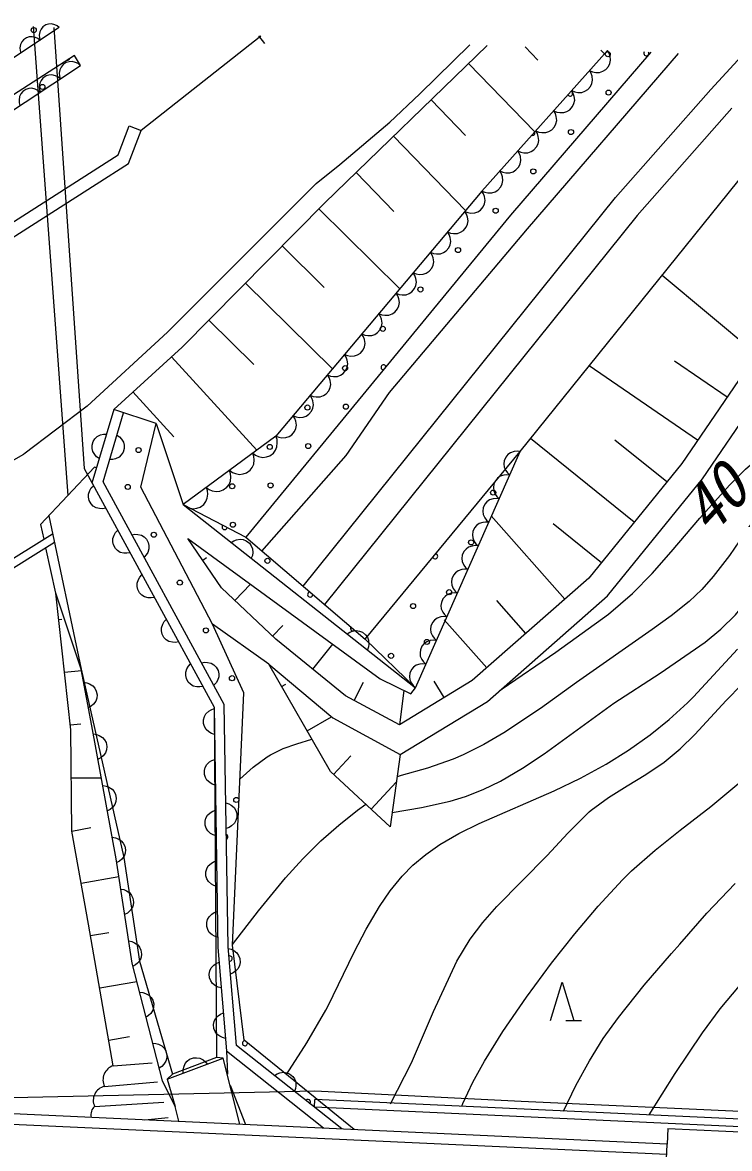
# Model space of a CAD drawing. Units: millimetres, scale not verified. Extents: x 40000 to 680000, y 20000 to 380000.
# Drawn here: x 346486 to 374010, y 292494 to 336356 of the extents above; entities that cross this region are included whole.
import ezdxf
from ezdxf.enums import TextEntityAlignment as Align

# ---------------------------------------------------------------- set-up
doc = ezdxf.new("R2010")
doc.units = ezdxf.units.MM
doc.header["$LTSCALE"] = 1000
for name, color, linetype, lineweight in [('M-BGD', 7, 'Continuous', 25), ('M-BMK-ROW', 30, 'Continuous', 25), ('M-STR-STR1', 1, 'Continuous', 25)]:
    doc.layers.add(name, color=color, linetype=linetype, lineweight=lineweight)
doc.styles.add('ＭＳ ゴシック', font='')
doc.styles.get('ＭＳ ゴシック').set_extended_font_data('MS Gothic')

# ---------------------------------------------------------------- blocks, each defined once
blk = doc.blocks.new('BUHIN26')
at = {"color": 7, "linetype": 'Continuous', "lineweight": 25}
blk.add_lwpolyline([(464, 187), (470, 65), (450, -48), (403, -185), (324, -282), (228, -358), (84, -416), (-38, -428), (-163, -413), (-294, -347), (-386, -279), (-464, -187)], dxfattribs=at)
blk = doc.blocks.new('BUHIN27')
at = {"color": 7, "linetype": 'Continuous', "lineweight": 25}
blk.add_lwpolyline([(480, 140), (474, 18), (443, -92), (383, -225), (294, -313), (191, -379), (42, -423), (-80, -422), (-203, -395), (-327, -316), (-412, -240), (-480, -140)], dxfattribs=at)
blk = doc.blocks.new('BUHIN28')
at = {"color": 7, "linetype": 'Continuous', "lineweight": 25}
blk.add_lwpolyline([(477, 151), (473, 29), (445, -82), (388, -215), (301, -306), (200, -375), (52, -421), (-70, -424), (-193, -400), (-320, -324), (-406, -249), (-477, -151)], dxfattribs=at)
blk = doc.blocks.new('BUHIN33')
at = {"color": 7, "linetype": 'Continuous', "lineweight": 25}
blk.add_lwpolyline([(-404, -294), (-440, -178), (-448, -64), (-436, 81), (-383, 194), (-308, 292), (-183, 383), (-68, 424), (57, 440), (200, 409), (306, 365), (404, 294)], dxfattribs=at)
blk = doc.blocks.new('BUHIN34')
at = {"color": 7, "linetype": 'Continuous', "lineweight": 25}
blk.add_lwpolyline([(-495, -73), (-472, 47), (-427, 152), (-349, 275), (-249, 350), (-137, 402), (16, 424), (137, 407), (255, 363), (367, 269), (441, 181), (495, 73)], dxfattribs=at)
blk = doc.blocks.new('BUHIN35')
at = {"color": 7, "linetype": 'Continuous', "lineweight": 25}
blk.add_lwpolyline([(-488, -107), (-474, 14), (-436, 122), (-367, 250), (-272, 332), (-165, 391), (-14, 424), (109, 415), (229, 380), (348, 294), (427, 211), (488, 107)], dxfattribs=at)
blk = doc.blocks.new('BUHIN39')
at = {"color": 7, "linetype": 'Continuous', "lineweight": 25}
blk.add_lwpolyline([(404, 294), (440, 178), (448, 64), (436, -81), (383, -194), (308, -292), (183, -383), (68, -424), (-57, -440), (-200, -409), (-306, -365), (-404, -294)], dxfattribs=at)
blk = doc.blocks.new('BUHIN41')
at = {"color": 7, "linetype": 'Continuous', "lineweight": 25}
blk.add_lwpolyline([(256, 430), (334, 336), (387, 235), (433, 97), (428, -28), (398, -147), (319, -280), (229, -363), (121, -427), (-23, -455), (-138, -456), (-256, -430)], dxfattribs=at)
blk = doc.blocks.new('BUHIN121')
at = {"color": 7, "linetype": 'Continuous', "lineweight": 25}
blk.add_lwpolyline([(310, -354), (368, -257), (400, -154), (418, -17), (392, 99), (346, 205), (250, 315), (150, 375), (40, 416), (-99, 417), (-203, 397), (-310, 354)], dxfattribs=at)
blk = doc.blocks.new('BUHIN139')
at = {"color": 7, "linetype": 'Continuous', "lineweight": 25}
blk.add_lwpolyline([(295, -339), (351, -246), (382, -148), (399, -17), (375, 94), (331, 195), (239, 301), (145, 358), (39, 397), (-93, 399), (-194, 380), (-295, 339)], dxfattribs=at)
blk = doc.blocks.new('BUHIN169')
at = {"color": 7, "linetype": 'Continuous', "lineweight": 25}
blk.add_lwpolyline([(483, -142), (479, -21), (449, 91), (386, 225), (297, 314), (194, 384), (45, 428), (-79, 425), (-203, 398), (-328, 320), (-411, 242), (-483, 142)], dxfattribs=at)
blk = doc.blocks.new('BUHIN170')
at = {"color": 7, "linetype": 'Continuous', "lineweight": 25}
blk.add_lwpolyline([(-389, 405), (-453, 285), (-485, 160), (-498, -4), (-461, -140), (-400, -264), (-279, -390), (-158, -456), (-23, -498), (142, -491), (265, -462), (389, -405)], dxfattribs=at)
blk = doc.blocks.new('BUHIN171')
at = {"color": 7, "linetype": 'Continuous', "lineweight": 25}
blk.add_lwpolyline([(-438, 279), (-469, 158), (-471, 39), (-447, -112), (-385, -226), (-303, -325), (-167, -411), (-43, -444), (87, -453), (234, -411), (339, -358), (438, -279)], dxfattribs=at)
blk = doc.blocks.new('BUHIN172')
at = {"color": 7, "linetype": 'Continuous', "lineweight": 25}
blk.add_lwpolyline([(-433, 296), (-469, 174), (-474, 54), (-455, -99), (-395, -216), (-315, -318), (-181, -410), (-57, -447), (74, -460), (223, -422), (331, -372), (433, -296)], dxfattribs=at)
blk = doc.blocks.new('BUHIN240')
at = {"color": 7, "linetype": 'Continuous', "lineweight": 25}
blk.add_line((-721, -242), (-643, -837), dxfattribs=at)
blk.add_lwpolyline([(-800, 356), (744, 98), (-680, -551)], dxfattribs=at)

msp = doc.modelspace()

# ---------------------------------------------------------------- linework, layer by layer
at = {"layer": 'M-BGD'}
for p, q in [((347918, 336157), (345668, 334666)), ((346899, 336199), (348251, 317932)), ((347700, 336166), (348882, 318979)), ((355762, 335830), (351103, 332153)), ((355924, 335542), (355688, 335833)), ((358251, 329336), (364582, 335463)), ((361948, 333578), (363898, 335492)), ((369265, 335268), (364373, 329791)), ((370946, 335198), (365486, 328850)), ((366056, 335402), (366549, 334892)), ((366146, 328314), (372029, 335153)), ((369002, 335279), (369144, 335133)), ((348504, 335072), (342970, 331506)), ((343252, 331034), (348737, 334685)), ((348737, 334685), (348504, 335072)), ((363852, 334757), (366429, 332094)), ((373287, 333751), (374480, 335051)), ((360773, 332460), (361948, 333578)), ((369578, 329545), (373287, 333751)), ((362392, 333343), (363732, 331959)), ((374105, 333015), (370420, 328836)), ((358845, 330829), (360792, 332478)), ((350203, 331201), (350636, 332332)), ((350611, 330868), (351103, 332153)), ((350636, 332332), (351103, 332153)), ((360931, 331930), (363735, 329033)), ((345311, 328077), (350203, 331201)), ((345568, 327648), (350611, 330868)), ((357924, 330090), (358845, 330829)), ((359471, 330517), (360946, 328993)), ((365862, 319647), (374665, 330561)), ((357924, 330090), (352136, 324287)), ((364373, 329791), (356353, 320244)), ((357410, 314397), (369578, 329545)), ((352705, 323715), (358251, 329336)), ((358016, 329098), (361174, 325983)), ((365486, 328850), (355179, 316302)), ((370420, 328836), (358246, 313682)), ((360772, 321943), (366146, 328314)), ((356589, 327652), (358226, 326037)), ((375150, 323360), (371386, 326495)), ((355162, 326205), (358551, 322861)), ((353735, 324758), (355487, 323029)), ((352136, 324287), (349008, 321410)), ((350036, 321277), (352705, 323715)), ((352287, 323333), (355609, 319695)), ((372771, 320089), (368549, 322977)), ((373914, 321760), (371869, 323159)), ((374361, 322413), (372151, 319183)), ((350786, 321963), (352376, 320222)), ((359081, 319487), (360772, 321943)), ((372954, 318585), (375160, 321810)), ((349008, 321410), (346541, 319540)), ((350036, 321277), (349190, 318413)), ((349621, 318459), (350417, 321153)), ((351685, 320740), (350036, 321277)), ((351087, 318261), (351685, 320740)), ((351685, 320740), (352738, 317577)), ((356353, 320244), (352738, 317577)), ((370297, 316888), (366265, 320146)), ((371569, 318462), (369552, 320092)), ((342727, 317378), (346541, 319540)), ((355806, 315766), (359081, 319487)), ((359823, 312336), (365862, 319647)), ((361782, 310443), (365862, 319647)), ((349282, 319029), (347187, 316799)), ((348882, 318979), (353944, 309691)), ((349365, 319004), (349282, 319029)), ((372151, 319183), (368539, 314713)), ((354342, 309795), (349621, 318459)), ((369263, 314019), (372954, 318585)), ((353878, 312918), (351087, 318261)), ((352738, 317577), (355179, 316302)), ((352738, 317577), (361782, 310443)), ((347511, 317144), (348775, 311166)), ((367598, 313887), (364735, 317144)), ((347187, 316799), (347315, 316228)), ((369024, 315314), (367150, 316829)), ((336580, 309557), (347659, 316441)), ((354239, 314340), (352928, 316253)), ((352928, 316253), (360415, 310789)), ((355179, 316302), (359823, 312336)), ((336677, 309240), (347730, 316108)), ((347787, 314132), (347390, 315897)), ((353500, 315418), (353647, 315519)), ((368539, 314713), (363995, 310719)), ((348775, 311166), (347787, 314132)), ((348368, 308797), (347787, 314132)), ((356344, 312332), (354239, 314340)), ((354758, 313845), (355361, 314477)), ((364590, 309910), (369263, 314019)), ((366078, 312550), (364950, 313834)), ((347899, 313104), (348010, 313116)), ((356076, 311362), (353878, 312918)), ((355104, 310240), (353878, 312918)), ((356223, 312448), (356616, 312861)), ((364558, 311214), (362908, 313091)), ((359061, 310130), (356344, 312332)), ((361782, 310443), (359823, 312336)), ((357786, 311163), (358572, 312133)), ((348123, 311049), (348783, 311120)), ((349189, 308954), (348775, 311166)), ((348775, 311166), (350425, 303827)), ((358474, 307177), (356076, 311362)), ((356076, 311362), (358561, 309264)), ((356573, 310496), (356731, 310586)), ((359398, 309948), (359762, 310661)), ((360415, 310789), (361598, 310206)), ((363995, 310719), (361160, 308993)), ((362906, 310056), (362514, 310701)), ((354661, 300418), (355104, 310240)), ((361160, 308993), (359061, 310130)), ((361177, 309003), (361347, 310330)), ((361605, 310200), (361782, 310443)), ((353944, 309691), (354088, 300325)), ((353944, 309691), (354032, 296036)), ((354488, 300345), (354342, 309795)), ((361189, 307840), (364590, 309910)), ((357565, 308763), (358512, 309305)), ((358561, 309264), (361189, 307840)), ((348347, 308993), (348756, 309038)), ((348404, 304861), (348368, 308797)), ((350128, 303781), (349189, 308954)), ((358598, 307062), (359270, 307789)), ((361189, 307840), (360799, 305029)), ((360799, 305029), (358474, 307177)), ((348385, 306927), (349567, 306938)), ((360065, 305707), (361039, 306761)), ((348404, 304859), (349146, 304993)), ((349058, 301236), (348404, 304861)), ((350751, 299719), (350128, 303781)), ((350425, 303827), (351042, 299794)), ((348771, 302825), (350235, 303089)), ((350016, 295719), (349058, 301236)), ((349136, 300790), (349843, 300913)), ((354088, 300325), (354432, 296295)), ((354816, 296502), (354488, 300345)), ((355113, 296715), (354661, 300418)), ((351934, 295123), (350751, 299719)), ((351042, 299794), (352324, 295384)), ((349492, 298753), (350935, 299005)), ((349847, 296716), (350650, 296856)), ((359394, 293237), (355113, 296715)), ((354432, 296295), (358201, 293293)), ((354432, 296295), (354460, 295385)), ((358912, 293260), (354816, 296502)), ((350016, 295719), (351531, 295824)), ((352121, 295193), (354301, 296014)), ((354032, 296036), (352324, 295384)), ((354301, 296014), (354032, 296036)), ((354949, 293444), (354301, 296014)), ((352324, 295384), (352121, 295193)), ((352121, 295193), (352427, 294127)), ((349674, 294912), (351737, 295084)), ((352427, 294127), (351934, 295123)), ((354568, 294955), (355168, 293434)), ((357849, 294100), (357863, 294400)), ((380676, 293350), (357863, 294400)), ((349293, 294133), (351986, 294293)), ((352565, 293555), (352427, 294127)), ((380873, 293041), (357849, 294100)), ((351245, 293616), (352151, 293701)), ((371612, 293266), (371585, 292666)), ((371612, 293266), (385099, 292646))]:
    msp.add_line(p, q, dxfattribs=at)
for points in [[(349471, 319366), (349372, 319437), (349296, 319522), (349217, 319644), (349191, 319767), (349191, 319889), (349235, 320038), (349301, 320141), (349390, 320229), (349523, 320291), (349634, 320321), (349755, 320325)], [(350161, 320287), (350260, 320216), (350336, 320131), (350415, 320009), (350441, 319886), (350441, 319764), (350398, 319615), (350331, 319512), (350242, 319424), (350109, 319361), (349998, 319332), (349877, 319328)], [(365069, 310331), (365166, 310401), (367252, 311833), (369297, 313310), (370230, 314114), (371005, 314896), (371746, 315731), (372856, 317048), (374005, 318337), (374634, 318958), (375310, 319539), (376074, 320083), (376876, 320546)], [(377124, 319739), (376433, 318988), (375775, 318200), (374592, 316449), (374009, 315594), (373379, 314776), (372928, 314271), (372442, 313802), (371745, 313242), (371004, 312716), (368051, 310648), (366657, 309639), (365231, 308681), (364446, 308225), (363637, 307824), (363253, 307661), (362256, 307313), (361224, 307017), (361069, 306975)], [(360875, 305579), (362018, 305772), (363136, 306021), (363728, 306202), (364421, 306476), (365098, 306809), (365950, 307309), (366789, 307872), (369503, 309841), (371308, 311012), (373058, 312221), (373669, 312725), (374244, 313278), (374911, 314082), (375767, 315435), (376680, 316764), (377035, 317144), (377576, 317568), (377933, 317738), (378325, 317857), (378887, 317950), (379457, 317995), (380306, 318033)], [(356766, 295372), (357559, 296612), (358297, 297877), (358377, 298026), (359396, 300135), (359859, 301039), (360379, 301923), (360802, 302534), (361268, 303101), (361688, 303526), (362186, 303949), (362730, 304331), (363473, 304764), (364264, 305156), (367187, 306426), (368209, 306917), (369203, 307462), (370081, 308010), (370921, 308605), (371667, 309204), (372382, 309856), (372615, 310088), (374321, 311947)], [(360807, 294237), (361632, 295835), (362487, 297835), (363391, 299796), (363910, 300646), (364405, 301297), (364951, 301914), (366915, 303901), (367712, 304778), (368544, 305603), (368619, 305668), (369299, 306163), (370027, 306617), (370755, 307060), (371470, 307546), (372084, 308061), (372665, 308626), (373877, 309945), (375103, 311192)], [(348871, 310653), (348991, 310634), (349098, 310593), (349224, 310520), (349303, 310423), (349359, 310314), (349388, 310162), (349375, 310040), (349336, 309921), (349246, 309805), (349161, 309728), (349055, 309670)], [(349248, 308642), (349368, 308624), (349475, 308583), (349600, 308510), (349680, 308413), (349736, 308304), (349764, 308151), (349751, 308029), (349713, 307910), (349623, 307794), (349538, 307717), (349432, 307659)], [(354952, 306879), (355469, 307343), (356015, 307753), (356141, 307830), (356636, 308072), (357162, 308262), (357751, 308439)], [(363587, 294136), (363634, 294249), (364022, 295080), (364469, 295894), (365189, 297047), (366110, 298391), (367084, 299707), (367995, 300858), (368896, 301931), (369840, 302961), (370192, 303313), (371120, 304121), (372096, 304892), (373290, 305815), (374454, 306792)], [(354401, 305963), (354517, 305925), (354615, 305866), (354727, 305773), (354788, 305664), (354825, 305547), (354828, 305392), (354794, 305274), (354736, 305163), (354628, 305064), (354531, 305002), (354417, 304963)], [(354662, 300435), (355673, 301746), (356729, 303033), (357398, 303774), (358105, 304478), (358802, 305091), (359530, 305669), (359847, 305909)], [(367552, 293954), (368034, 294941), (368556, 295912), (369095, 296772), (369683, 297598), (370688, 298856), (371747, 300086), (372074, 300459), (373131, 301660), (374234, 302821)], [(354493, 300284), (354611, 300254), (354713, 300202), (354831, 300117), (354900, 300013), (354945, 299898), (354958, 299744), (354933, 299624), (354883, 299509), (354782, 299403), (354689, 299335), (354578, 299288)], [(370888, 293800), (371899, 295417), (372957, 296995), (373653, 297932), (374396, 298832)], [(352743, 295428), (352740, 295549), (352762, 295662), (352812, 295798), (352894, 295893), (352992, 295967), (353137, 296022), (353259, 296031), (353383, 296013), (353513, 295945), (353604, 295874), (353679, 295780)], [(356293, 295333), (356396, 295398), (356504, 295437), (356646, 295464), (356770, 295443), (356884, 295398), (357005, 295302), (357076, 295201), (357125, 295086), (357133, 294939), (357119, 294825), (357077, 294712)]]:
    msp.add_lwpolyline(points, dxfattribs=at)
for centre in [(346922, 336059), (369271, 335123), (347260, 333847), (369305, 333624), (367839, 332090), (366373, 330557), (364907, 329024), (363441, 327490), (361975, 325957), (360509, 324424), (359043, 322891), (357578, 321357), (359077, 321391), (351005, 319702), (356112, 319824), (357611, 319858), (350581, 318263), (354646, 318291), (356145, 318324), (364811, 318042), (354679, 316791), (351596, 316401), (363951, 316103), (356018, 315386), (352612, 314538), (363091, 314164), (361692, 313624), (353627, 312676), (362232, 312225), (360832, 311685), (354642, 310813), (354810, 306072)]:
    msp.add_circle(centre, 99.5, dxfattribs=at)
for centre, radius, start, end in [((370771, 335157), 99.5, 148.3859, 26.8478), ((348232, 334990), 99.5, 264.4913, 341.0921), ((367805, 333590), 99.5, 211.0306, 65.4216), ((366339, 332057), 99.5, 253.4104, 23.0418), ((360543, 322924), 99.5, 14.498, 266.7046), ((354352, 316699), 99.5, 134.5752, 350.2654), ((362552, 315563), 99.5, 201.662, 79.226), ((357683, 314072), 99.5, 95.1389, 3.8655), ((359349, 312758), 99.5, 147.025, 311.9794), ((354386, 304634), 99.5, 292.0346, 69.7296), ((354553, 299893), 99.5, 259.1153, 110.6544), ((355145, 296592), 99.5, 91.127, 10.695), ((350203, 295165), 585, 108.5872, 205.5567), ((349791, 294372), 552, 102.1726, 205.5947), ((357599, 294305), 99.5, 318.9569, 144.3235), ((349595, 293802), 449, 132.346, 191.2973)]:
    msp.add_arc(centre, radius, start, end, dxfattribs=at)
at = {"layer": 'M-BMK-ROW'}
for p, q in [((341590, 294383), (357870, 294744)), ((357870, 294744), (365906, 294341)), ((365906, 294341), (378668, 293754))]:
    msp.add_line(p, q, dxfattribs=at)
at = {"layer": 'M-STR-STR1'}
for p, q in [((345291, 293476), (371566, 292267)), ((346109, 293855), (371585, 292670)), ((371056, 281178), (371585, 292666))]:
    msp.add_line(p, q, dxfattribs=at)

# ---------------------------------------------------------------- block references
at = {"layer": 'M-BGD', "rotation": 82.51266}
for name, p in [('BUHIN139', (347543, 335908)), ('BUHIN139', (346793, 335411)), ('BUHIN172', (368916, 334877)), ('BUHIN121', (348345, 334425)), ('BUHIN121', (347562, 333903)), ('BUHIN172', (368217, 334095)), ('BUHIN121', (346778, 333381)), ('BUHIN172', (367518, 333312)), ('BUHIN172', (366819, 332530)), ('BUHIN172', (366120, 331748)), ('BUHIN172', (365421, 330965)), ('BUHIN172', (364722, 330183)), ('BUHIN171', (364038, 329394)), ('BUHIN171', (363370, 328598)), ('BUHIN171', (362702, 327802)), ('BUHIN171', (362033, 327007)), ('BUHIN171', (361365, 326211)), ('BUHIN171', (360697, 325416)), ('BUHIN171', (360029, 324620)), ('BUHIN171', (359360, 323824)), ('BUHIN171', (358692, 323029)), ('BUHIN171', (358024, 322233)), ('BUHIN171', (357355, 321437)), ('BUHIN171', (356687, 320642)), ('BUHIN170', (355901, 319911)), ('BUHIN170', (354997, 319244)), ('BUHIN169', (365658, 319187)), ('BUHIN170', (354094, 318577)), ('BUHIN169', (365250, 318266)), ('BUHIN33', (349484, 317873)), ('BUHIN170', (353190, 317910)), ('BUHIN169', (364842, 317346)), ('BUHIN169', (364434, 316426)), ('BUHIN33', (350430, 316138)), ('BUHIN39', (350980, 315965)), ('BUHIN41', (354999, 315793)), ('BUHIN169', (364026, 315505)), ('BUHIN169', (363618, 314585)), ('BUHIN33', (351376, 314402)), ('BUHIN169', (363210, 313665)), ('BUHIN169', (362802, 312744)), ('BUHIN33', (352322, 312667)), ('BUHIN41', (359521, 312227)), ('BUHIN169', (362394, 311824)), ('BUHIN39', (353698, 310978)), ('BUHIN169', (361986, 310904)), ('BUHIN33', (353268, 310931)), ('BUHIN34', (353952, 309127)), ('BUHIN34', (353983, 307151)), ('BUHIN28', (349709, 306139)), ('BUHIN34', (354013, 305174)), ('BUHIN28', (350067, 304125)), ('BUHIN34', (354044, 303198)), ('BUHIN27', (350386, 302104)), ('BUHIN34', (354074, 301222)), ('BUHIN27', (350696, 300083)), ('BUHIN35', (354180, 299249)), ('BUHIN240', (367497, 298225)), ('BUHIN26', (351170, 298094)), ('BUHIN35', (354348, 297280)), ('BUHIN26', (351679, 296113))]:
    msp.add_blockref(name, p, dxfattribs=at)

# ---------------------------------------------------------------- texts
at = {"layer": 'M-BGD', "style": 'ＭＳ ゴシック', "oblique": 15, "width": 0.95}
msp.add_text('40', height=1833, rotation=46.967, dxfattribs=at).set_placement((373694, 315924), align=Align.BOTTOM_LEFT)

doc.saveas('drawing.dxf')
